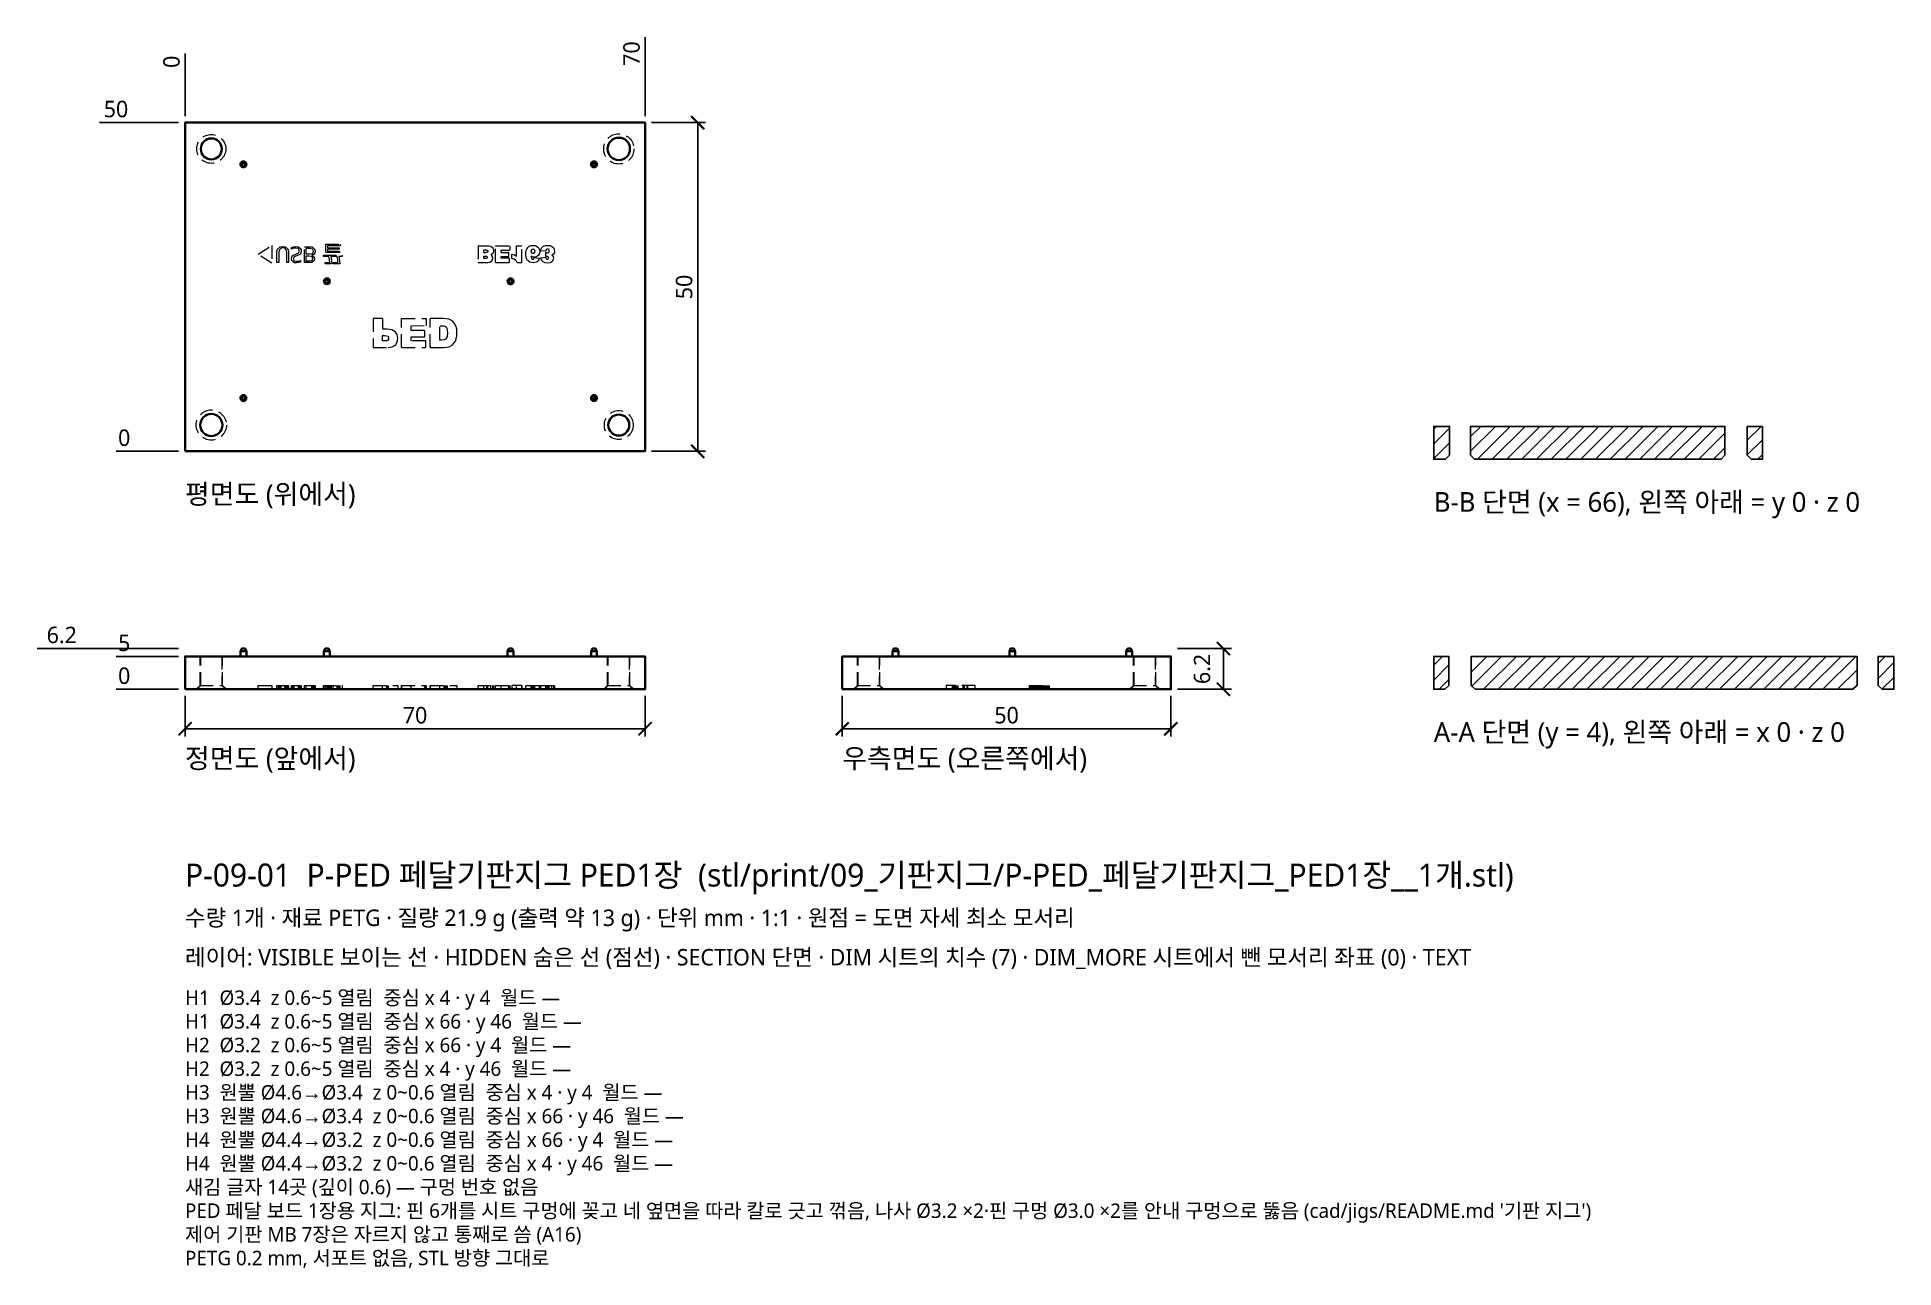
# Model space of a CAD drawing. Header units: millimetres. Extents: x -22 to 260, y -88 to 99.
import ezdxf

# ---------------------------------------------------------------- set-up
doc = ezdxf.new("R2010")
doc.units = ezdxf.units.MM
doc.linetypes.add('HIDDEN', pattern=[3, 2, -1])
for name, color, linetype, lineweight in [('DIM', 4, 'CONTINUOUS', 13), ('HIDDEN', 8, 'HIDDEN', 18), ('SECTION', 5, 'CONTINUOUS', 25), ('TEXT', 7, 'CONTINUOUS', 18), ('VISIBLE', 7, 'CONTINUOUS', 35)]:
    doc.layers.add(name, color=color, linetype=linetype, lineweight=lineweight)
doc.styles.add('KR', font='malgun.ttf')
doc.dimstyles.new('TOCCATA', dxfattribs={"dimtxt": 2.5, "dimasz": 2, "dimexe": 1.2, "dimexo": 1, "dimgap": 0.8, "dimtad": 1, "dimdsep": 46, "dimtxsty": 'KR', "dimblk": 'ARCHTICK', "dimcen": 2.5, "dimazin": 3, "dimtfac": 0.5, "dimtmove": 2, "dimatfit": 3})

# ---------------------------------------------------------------- blocks, each defined once
blk = doc.blocks.new('_ARCHTICK')
at = {"color": 0, "linetype": 'BYBLOCK', "const_width": 0.15}
blk.add_lwpolyline([(-0.5, -0.5), (0.5, 0.5)], dxfattribs=at)

msp = doc.modelspace()

# ---------------------------------------------------------------- hatches: boundary and pattern name
at = {"layer": 'SECTION'}
h = msp.add_hatch(dxfattribs=at)
h.set_pattern_fill('ANSI31', scale=0.5)
h.paths.add_polyline_path([(192.4, 35.6), (192.4, 40), (190, 40), (190, 35), (191.8, 35)])
h.paths.add_polyline_path([(234.3, 35.6), (234.3, 40), (195.6, 40), (195.6, 35.6), (196.2, 35), (233.7, 35)])
h.paths.add_polyline_path([(240, 40), (237.7, 40), (237.7, 35.6), (238.3, 35), (240, 35)])
h = msp.add_hatch(dxfattribs=at)
h.set_pattern_fill('ANSI31', scale=0.5)
h.paths.add_polyline_path([(192.3, 0.6), (192.3, 5), (190, 5), (190, 0), (191.7, 0)])
h.paths.add_polyline_path([(254.4, 0.6), (254.4, 5), (195.7, 5), (195.7, 0.6), (196.3, 0), (253.8, 0)])
h.paths.add_polyline_path([(260, 5), (257.6, 5), (257.6, 0.6), (258.2, 0), (260, 0)])

# ---------------------------------------------------------------- linework, layer by layer
at = {"layer": 'HIDDEN'}
for points in [[(13.214, 64.841), (11.112, 66.166), (13.214, 67.487), (13.214, 64.841)], [(13.985, 64.898), (13.985, 66.479), (14.025, 66.89), (14.481, 67.326), (14.877, 67.361), (15.274, 67.327), (15.712, 66.894), (15.749, 66.476), (15.749, 64.898), (15.482, 64.898), (15.482, 66.461), (15.458, 66.804), (15.162, 67.115), (14.888, 67.134), (14.611, 67.114), (14.3, 66.804), (14.273, 66.464), (14.273, 64.898), (13.985, 64.898)], [(16.181, 66.958), (16.181, 67.199), (16.458, 67.325), (16.868, 67.361), (17.252, 67.326), (17.647, 66.957), (17.678, 66.659), (17.565, 66.177), (17.095, 65.978), (16.857, 65.903), (16.54, 65.759), (16.497, 65.478), (16.58, 65.176), (16.958, 65.104), (17.32, 65.138), (17.555, 65.237), (17.555, 64.996), (17.338, 64.897), (16.969, 64.862), (16.623, 64.896), (16.248, 65.236), (16.217, 65.504), (16.312, 65.957), (16.745, 66.155), (16.979, 66.238), (17.331, 66.382), (17.39, 66.68), (17.309, 67.03), (16.857, 67.116), (16.483, 67.084), (16.181, 66.958)], [(18.164, 64.902), (18.164, 67.318), (18.974, 67.318), (19.348, 67.283), (19.757, 66.922), (19.791, 66.638), (19.683, 66.186), (19.28, 66.054), (19.28, 66.036), (19.624, 65.858), (19.683, 65.51), (19.655, 65.242), (19.278, 64.93), (18.902, 64.902), (18.164, 64.902)], [(18.448, 66.184), (18.448, 67.08), (18.956, 67.08), (19.397, 67.005), (19.489, 66.62), (19.388, 66.245), (18.927, 66.184), (18.448, 66.184)], [(18.448, 65.144), (18.448, 65.957), (18.862, 65.957), (19.278, 65.907), (19.392, 65.543), (19.305, 65.192), (18.88, 65.144), (18.448, 65.144)], [(21.048, 65.828), (21.048, 66.058), (23.888, 66.058), (23.888, 65.828), (23.409, 65.828), (23.505, 65.295), (23.532, 64.712), (22.56, 64.712), (22.56, 64.938), (23.251, 64.938), (23.227, 65.367), (23.132, 65.828), (22.178, 65.828), (22.281, 65.302), (22.311, 64.712), (21.307, 64.712), (21.307, 64.938), (22.027, 64.938), (21.998, 65.404), (21.897, 65.828), (21.048, 65.828)], [(21.404, 66.44), (21.404, 67.688), (23.586, 67.688), (23.584, 67.473), (21.678, 67.472), (21.678, 67.166), (23.463, 67.166), (23.463, 66.954), (21.678, 66.954), (21.678, 66.659), (23.524, 66.659), (23.524, 66.44), (21.404, 66.44)], [(44.637, 67.477), (44.62, 67.472), (44.6, 67.459), (44.587, 67.44), (44.583, 67.423), (44.583, 64.977), (44.59, 64.955), (44.609, 64.933), (44.637, 64.923), (46.053, 64.923), (46.38, 64.97), (46.622, 65.106), (46.636, 65.118), (46.788, 65.329), (46.839, 65.593), (46.8, 65.815), (46.692, 65.997), (46.57, 66.1), (46.538, 66.116)], [(44.639, 67.474), (45.947, 67.475)], [(45.461, 66.461), (45.461, 66.834), (45.782, 66.834), (45.934, 66.818), (46.02, 66.777), (46.062, 66.719), (46.078, 66.64), (46.063, 66.568), (46.021, 66.515), (45.935, 66.476), (45.78, 66.461)], [(45.461, 65.536), (45.461, 65.878), (45.726, 65.878), (45.861, 65.864), (45.933, 65.83), (45.968, 65.78), (45.981, 65.702), (45.968, 65.632), (45.933, 65.584), (45.862, 65.55), (45.73, 65.536), (45.461, 65.536)], [(45.465, 66.453), (45.784, 66.453)], [(45.945, 67.477), (46.071, 67.468), (46.289, 67.442), (46.462, 67.409), (46.591, 67.357), (46.741, 67.244), (46.858, 67.092), (46.927, 66.922), (46.952, 66.726), (46.919, 66.497), (46.815, 66.3), (46.633, 66.152)], [(46.538, 66.116), (46.633, 66.152)], [(46.538, 66.116), (46.633, 66.152)], [(47.224, 67.423), (47.229, 67.44), (47.242, 67.459), (47.261, 67.472), (47.278, 67.477), (49.353, 67.474), (49.382, 67.455), (49.396, 67.423), (49.396, 66.86), (49.391, 66.842), (49.378, 66.823), (49.359, 66.81), (49.342, 66.806)], [(47.224, 64.977), (47.224, 67.423)], [(47.224, 64.977), (47.224, 67.423)], [(47.224, 64.977), (47.231, 64.955), (47.242, 64.941), (47.261, 64.928), (47.278, 64.923), (49.305, 64.923), (49.333, 64.933), (49.349, 64.95), (49.359, 64.977), (49.359, 65.509), (49.349, 65.536), (49.327, 65.556), (49.305, 65.562), (48.097, 65.563), (48.097, 65.829), (49.214, 65.83), (49.246, 65.843), (49.261, 65.861), (49.268, 65.884), (49.268, 66.392), (49.261, 66.414), (49.251, 66.428), (49.237, 66.439), (49.214, 66.445)], [(48.094, 66.453), (49.21, 66.453)], [(48.097, 66.805), (49.342, 66.806)], [(48.097, 66.805), (49.342, 66.806)], [(48.097, 66.446), (48.097, 66.805)], [(51.224, 64.936), (51.219, 64.919), (51.206, 64.899), (51.192, 64.889), (51.17, 64.882), (50.599, 64.882), (50.581, 64.886), (50.555, 64.908), (50.428, 65.115), (50.267, 65.28), (50.049, 65.418), (49.732, 65.547), (49.717, 65.565), (49.71, 65.587), (49.71, 66.154), (49.716, 66.176), (49.731, 66.195), (49.752, 66.206), (49.775, 66.208), (50.008, 66.13), (50.188, 66.051), (50.351, 65.958), (50.42, 65.91), (50.42, 67.423), (50.427, 67.445), (50.446, 67.467), (50.474, 67.477), (51.17, 67.477), (51.192, 67.47), (51.206, 67.459), (51.219, 67.44), (51.224, 67.423)], [(51.224, 64.936), (51.224, 67.423)], [(51.224, 64.936), (51.224, 67.423)], [(51.843, 66.212), (51.877, 66.629), (51.982, 66.965), (52.142, 67.21), (52.354, 67.384), (52.629, 67.485), (52.973, 67.518), (53.263, 67.492), (53.503, 67.411), (53.702, 67.271), (53.845, 67.087), (53.937, 66.863), (53.968, 66.611), (53.91, 66.273), (53.722, 65.98), (53.457, 65.797), (53.138, 65.734), (52.964, 65.749), (52.813, 65.797), (52.667, 65.886), (52.687, 65.723), (52.74, 65.552), (52.829, 65.451), (52.945, 65.418), (53.004, 65.428), (53.053, 65.459), (53.094, 65.52), (53.131, 65.642), (53.146, 65.66), (53.172, 65.673), (53.189, 65.674), (53.87, 65.589), (53.891, 65.58), (53.904, 65.568), (53.914, 65.547), (53.915, 65.518), (53.839, 65.324), (53.733, 65.168), (53.597, 65.044), (53.425, 64.952), (53.217, 64.899), (52.947, 64.882), (52.495, 64.961), (52.479, 64.968), (52.141, 65.203), (52.129, 65.216), (51.914, 65.625), (51.843, 66.212)], [(52.693, 66.463), (52.672, 66.615), (52.694, 66.772), (52.757, 66.884), (52.847, 66.952), (52.955, 66.975), (53.052, 66.955), (53.131, 66.896), (53.187, 66.791), (53.207, 66.633), (53.186, 66.47), (53.127, 66.359), (53.044, 66.294), (52.943, 66.273), (52.839, 66.294), (52.753, 66.357), (52.693, 66.463)], [(55.069, 66.395), (55.151, 66.387), (55.264, 66.406), (55.345, 66.461), (55.397, 66.551), (55.416, 66.681), (55.397, 66.811), (55.341, 66.906), (55.26, 66.965), (55.159, 66.986), (55.063, 66.97), (54.989, 66.924), (54.929, 66.832), (54.876, 66.657), (54.861, 66.639), (54.835, 66.626), (54.817, 66.625), (54.133, 66.716), (54.112, 66.726), (54.096, 66.743), (54.088, 66.765), (54.09, 66.794), (54.174, 67.01), (54.29, 67.19), (54.441, 67.332), (54.629, 67.435), (54.87, 67.498), (55.179, 67.518), (55.495, 67.491), (55.75, 67.408), (55.954, 67.267), (56.097, 67.085), (56.188, 66.865), (56.217, 66.647), (56.198, 66.47), (56.144, 66.327), (56.054, 66.203), (55.93, 66.104)], [(54.127, 65.554), (54.124, 65.577), (54.13, 65.6), (54.145, 65.618), (54.165, 65.629), (54.83, 65.747), (54.857, 65.736), (54.876, 65.714), (54.917, 65.557), (54.967, 65.477), (55.032, 65.437), (55.118, 65.422), (55.2, 65.435), (55.258, 65.471), (55.294, 65.528), (55.306, 65.605), (55.289, 65.689), (55.237, 65.762), (55.157, 65.813), (55.054, 65.831), (54.971, 65.823), (54.953, 65.825), (54.928, 65.839), (54.912, 65.864), (54.874, 66.368), (54.879, 66.39), (54.893, 66.41), (54.912, 66.422), (54.941, 66.426)], [(54.127, 65.554), (54.247, 65.275)], [(54.127, 65.554), (54.247, 65.275)], [(54.247, 65.275), (54.455, 65.055), (54.751, 64.924), (55.132, 64.882), (55.551, 64.927), (55.85, 65.067), (55.864, 65.077), (56.035, 65.296), (56.093, 65.569), (56.069, 65.731), (55.998, 65.882), (55.881, 66.013), (55.823, 66.054), (55.831, 66.057)], [(54.941, 66.426), (55.069, 66.395)], [(54.941, 66.426), (55.069, 66.395)], [(55.831, 66.057), (55.93, 66.104)], [(55.831, 66.057), (55.93, 66.104)], [(30.071, 56.353), (30.065, 56.376), (30.054, 56.39), (30.04, 56.4), (30.018, 56.407), (28.674, 56.407), (28.641, 56.394), (28.622, 56.365), (28.62, 52.047), (28.627, 52.024), (28.637, 52.01), (28.657, 51.997), (28.673, 51.993), (30.887, 51.993), (31.534, 52.082), (31.999, 52.346), (32.011, 52.358), (32.29, 52.79), (32.384, 53.369), (32.281, 53.973), (31.971, 54.434)], [(30.071, 56.353), (30.072, 54.814)], [(30.071, 56.353), (30.072, 54.814)], [(30.072, 54.814), (30.744, 54.813), (31.452, 54.721), (31.967, 54.437)], [(30.072, 52.985), (30.072, 53.824), (30.334, 53.824), (30.648, 53.792), (30.837, 53.702), (30.937, 53.573), (30.971, 53.408), (30.941, 53.245), (30.855, 53.112), (30.684, 53.019), (30.387, 52.985), (30.072, 52.985)], [(32.955, 52.046), (32.956, 56.354)], [(32.955, 52.053), (32.958, 52.035), (32.969, 52.015), (32.987, 52), (33.009, 51.993), (36.577, 51.993), (36.609, 52.006), (36.627, 52.03), (36.631, 52.047), (36.631, 52.975), (36.618, 53.008), (36.594, 53.025), (36.577, 53.029), (34.405, 53.03), (34.405, 53.592), (36.417, 53.592), (36.449, 53.606), (36.464, 53.624), (36.471, 53.646), (36.471, 54.534), (36.461, 54.561), (36.444, 54.578), (36.417, 54.587), (34.405, 54.588), (34.405, 55.314)], [(32.956, 56.353), (32.96, 56.37), (32.973, 56.39), (32.987, 56.4), (33.009, 56.407), (36.653, 56.405), (36.682, 56.385), (36.696, 56.353), (36.696, 55.368), (36.689, 55.346), (36.678, 55.332), (36.659, 55.319), (36.642, 55.315)], [(34.405, 55.314), (36.642, 55.315)], [(34.405, 55.314), (36.642, 55.315)], [(37.309, 52.191), (37.312, 52.035), (37.331, 52.006), (37.363, 51.993), (39.345, 51.992), (39.878, 52.033), (40.307, 52.157), (40.647, 52.357), (40.923, 52.628), (41.131, 52.958), (41.272, 53.336), (41.353, 53.748), (41.38, 54.182), (41.341, 54.806), (41.219, 55.276), (41.026, 55.636), (40.769, 55.933), (40.468, 56.155), (40.149, 56.287), (39.726, 56.377), (39.345, 56.407), (37.363, 56.407), (37.346, 56.403), (37.327, 56.39), (37.314, 56.37), (37.309, 56.353)], [(37.309, 52.045), (37.309, 56.355)], [(38.756, 53.085), (38.756, 55.311), (39.019, 55.311), (39.366, 55.289), (39.584, 55.225), (39.724, 55.112), (39.832, 54.934), (39.903, 54.647), (39.927, 54.213), (39.873, 53.653), (39.717, 53.318), (39.447, 53.145), (39.022, 53.085), (38.756, 53.085)], [(1.8, 0), (2.4, 0.6), (2.4, 5)], [(2.3, 0.6), (2.3, 5)], [(5.6, 5), (5.6, 0.6), (6.2, 0)], [(5.7, 0.6), (5.7, 5)], [(63.8, 0), (64.4, 0.6), (64.4, 5)], [(64.3, 0.6), (64.3, 5)], [(67.6, 5), (67.6, 0.6), (68.2, 0)], [(67.7, 0.6), (67.7, 5)], [(101.8, 0), (102.4, 0.6), (102.4, 5)], [(102.3, 0.6), (102.3, 5)], [(105.6, 5), (105.6, 0.6), (106.2, 0)], [(105.7, 0.6), (105.7, 5)], [(143.8, 0), (144.4, 0.6), (144.4, 5)], [(144.3, 0.6), (144.3, 5)], [(147.6, 5), (147.6, 0.6), (148.2, 0)], [(147.7, 0.6), (147.7, 5)], [(1.7, 0), (2.3, 0.6)], [(2.3, 0.6), (5.7, 0.6)], [(5.7, 0.6), (6.3, 0)], [(11.112, 0), (11.112, 0.6), (13.214, 0.6), (13.214, 0)], [(13.985, 0), (13.985, 0.6), (15.749, 0.6), (15.749, 0)], [(14.025, 0), (14.025, 0.6)], [(14.273, 0), (14.273, 0.6)], [(14.3, 0), (14.3, 0.6)], [(14.481, 0), (14.481, 0.6)], [(14.611, 0), (14.611, 0.6)], [(15.162, 0), (15.162, 0.6)], [(15.274, 0), (15.274, 0.6)], [(15.458, 0), (15.458, 0.6)], [(15.482, 0), (15.482, 0.6)], [(15.712, 0), (15.712, 0.6)], [(16.181, 0), (16.181, 0.6), (17.678, 0.6), (17.678, 0)], [(16.217, 0), (16.217, 0.6)], [(16.248, 0), (16.248, 0.6)], [(16.312, 0), (16.312, 0.6)], [(16.497, 0), (16.497, 0.6)], [(16.54, 0), (16.54, 0.6)], [(16.58, 0), (16.58, 0.6)], [(16.623, 0), (16.623, 0.6)], [(17.252, 0), (17.252, 0.6)], [(17.309, 0), (17.309, 0.6)], [(17.331, 0), (17.331, 0.6)], [(17.39, 0), (17.39, 0.6)], [(17.555, 0), (17.555, 0.6)], [(17.565, 0), (17.565, 0.6)], [(17.647, 0), (17.647, 0.6)], [(18.164, 0), (18.164, 0.6), (19.791, 0.6), (19.791, 0)], [(18.448, 0), (18.448, 0.6)], [(19.279, 0), (19.279, 0.6)], [(19.305, 0), (19.305, 0.6)], [(19.348, 0), (19.348, 0.6)], [(19.388, 0), (19.388, 0.6)], [(19.392, 0), (19.392, 0.6)], [(19.397, 0), (19.397, 0.6)], [(19.489, 0), (19.489, 0.6)], [(19.624, 0), (19.624, 0.6)], [(19.655, 0), (19.655, 0.6)], [(19.683, 0), (19.683, 0.6)], [(19.757, 0), (19.757, 0.6)], [(21.048, 0), (21.048, 0.6), (23.888, 0.6), (23.888, 0)], [(21.307, 0), (21.307, 0.6)], [(21.404, 0), (21.404, 0.6)], [(21.678, 0), (21.678, 0.6)], [(21.897, 0), (21.897, 0.6)], [(22.027, 0), (22.027, 0.6)], [(22.178, 0), (22.178, 0.6)], [(22.311, 0), (22.311, 0.6)], [(22.56, 0), (22.56, 0.6)], [(23.132, 0), (23.132, 0.6)], [(23.251, 0), (23.251, 0.6)], [(23.409, 0), (23.409, 0.6)], [(23.463, 0), (23.463, 0.6)], [(23.524, 0), (23.524, 0.6)], [(23.532, 0), (23.532, 0.6)], [(23.586, 0), (23.586, 0.6)], [(28.62, 0), (28.62, 0.6), (32.384, 0.6), (32.384, 0)], [(30.072, 0), (30.072, 0.6)], [(30.684, 0), (30.684, 0.6)], [(30.837, 0), (30.837, 0.6)], [(30.855, 0), (30.855, 0.6)], [(30.937, 0), (30.937, 0.6)], [(30.941, 0), (30.941, 0.6)], [(30.971, 0), (30.971, 0.6)], [(32.956, 0.6), (36.696, 0.6), (36.696, 0)], [(32.956, 0.6), (32.956, 0), (32.956, 0.6)], [(34.405, 0), (34.405, 0.6)], [(36.471, 0), (36.471, 0.6)], [(36.631, 0), (36.631, 0.6)], [(37.309, 0.6), (41.38, 0.6), (41.38, 0)], [(37.309, 0.6), (37.309, 0), (37.309, 0.6)], [(38.756, 0), (38.756, 0.6)], [(39.447, 0), (39.447, 0.6)], [(39.584, 0), (39.584, 0.6)], [(39.717, 0), (39.717, 0.6)], [(39.927, 0), (39.927, 0.6)], [(44.583, 0), (44.583, 0.6), (46.952, 0.6), (46.952, 0)], [(45.461, 0), (45.461, 0.6)], [(45.933, 0), (45.933, 0.6)], [(45.968, 0), (45.968, 0.6)], [(45.981, 0), (45.981, 0.6)], [(46.021, 0), (46.021, 0.6)], [(46.063, 0), (46.063, 0.6)], [(46.078, 0), (46.078, 0.6)], [(46.538, 0), (46.538, 0.6)], [(46.839, 0), (46.839, 0.6)], [(47.224, 0), (47.224, 0.6), (49.396, 0.6), (49.396, 0)], [(48.097, 0), (48.097, 0.6)], [(49.268, 0), (49.268, 0.6)], [(49.359, 0), (49.359, 0.6)], [(51.224, 0.6), (49.71, 0.6), (49.71, 0)], [(50.42, 0), (50.42, 0.6)], [(51.224, 0.6), (51.224, 0), (51.224, 0.6)], [(51.843, 0), (51.843, 0.6), (53.968, 0.6), (53.968, 0)], [(52.667, 0), (52.667, 0.6)], [(52.672, 0), (52.672, 0.6)], [(52.693, 0), (52.693, 0.6)], [(52.694, 0), (52.694, 0.6)], [(52.74, 0), (52.74, 0.6)], [(52.753, 0), (52.753, 0.6)], [(52.757, 0), (52.757, 0.6)], [(52.829, 0), (52.829, 0.6)], [(52.839, 0), (52.839, 0.6)], [(52.847, 0), (52.847, 0.6)], [(52.944, 0), (52.944, 0.6)], [(52.955, 0), (52.955, 0.6)], [(53.004, 0), (53.004, 0.6)], [(53.044, 0), (53.044, 0.6)], [(53.052, 0), (53.052, 0.6)], [(53.127, 0), (53.127, 0.6)], [(53.131, 0), (53.131, 0.6)], [(53.186, 0), (53.186, 0.6)], [(53.207, 0), (53.207, 0.6)], [(53.917, 0), (53.917, 0.6)], [(54.087, 0), (54.087, 0.6), (56.217, 0.6), (56.217, 0)], [(54.124, 0), (54.124, 0.6)], [(54.874, 0), (54.874, 0.6)], [(54.967, 0), (54.967, 0.6)], [(54.989, 0), (54.989, 0.6)], [(55.032, 0), (55.032, 0.6)], [(55.063, 0), (55.063, 0.6)], [(55.157, 0), (55.157, 0.6)], [(55.159, 0), (55.159, 0.6)], [(55.2, 0), (55.2, 0.6)], [(55.237, 0), (55.237, 0.6)], [(55.258, 0), (55.258, 0.6)], [(55.26, 0), (55.26, 0.6)], [(55.264, 0), (55.264, 0.6)], [(55.289, 0), (55.289, 0.6)], [(55.294, 0), (55.294, 0.6)], [(55.306, 0), (55.306, 0.6)], [(55.341, 0), (55.341, 0.6)], [(55.345, 0), (55.345, 0.6)], [(55.397, 0), (55.397, 0.6)], [(55.416, 0), (55.416, 0.6)], [(55.823, 0), (55.823, 0.6)], [(56.093, 0), (56.093, 0.6)], [(64.3, 0.6), (63.7, 0)], [(64.3, 0.6), (67.7, 0.6)], [(67.7, 0.6), (68.3, 0)], [(102.3, 0.6), (101.7, 0)], [(102.3, 0.6), (105.7, 0.6)], [(105.7, 0.6), (106.3, 0)], [(120.207, 0), (120.207, 0.6), (115.793, 0.6), (115.793, 0)], [(116.785, 0), (116.785, 0.6)], [(116.819, 0), (116.819, 0.6)], [(116.83, 0), (116.83, 0.6)], [(116.885, 0), (116.885, 0.6)], [(116.912, 0), (116.912, 0.6)], [(116.945, 0), (116.945, 0.6)], [(117.045, 0), (117.045, 0.6)], [(117.118, 0), (117.118, 0.6)], [(117.208, 0), (117.208, 0.6)], [(117.373, 0), (117.373, 0.6)], [(117.392, 0), (117.392, 0.6)], [(117.502, 0), (117.502, 0.6)], [(117.624, 0), (117.624, 0.6)], [(118.388, 0), (118.388, 0.6)], [(118.614, 0), (118.614, 0.6)], [(119.025, 0), (119.025, 0.6)], [(119.111, 0), (119.111, 0.6)], [(119.114, 0), (119.114, 0.6)], [(128.512, 0), (128.512, 0.6), (131.488, 0.6), (131.488, 0)], [(128.641, 0), (128.641, 0.6)], [(128.662, 0), (128.662, 0.6)], [(128.682, 0), (128.682, 0.6)], [(128.682, 0), (128.682, 0.6)], [(128.696, 0), (128.696, 0.6)], [(128.698, 0), (128.698, 0.6)], [(128.702, 0), (128.702, 0.6)], [(128.723, 0), (128.723, 0.6)], [(128.73, 0), (128.73, 0.6)], [(128.738, 0), (128.738, 0.6)], [(128.796, 0), (128.796, 0.6)], [(128.904, 0), (128.904, 0.6)], [(128.944, 0), (128.944, 0.6)], [(128.976, 0), (128.976, 0.6)], [(128.992, 0), (128.992, 0.6)], [(129.037, 0), (129.037, 0.6)], [(129.042, 0), (129.042, 0.6)], [(129.218, 0), (129.218, 0.6)], [(129.222, 0), (129.222, 0.6)], [(129.228, 0), (129.228, 0.6)], [(129.236, 0), (129.236, 0.6)], [(129.251, 0), (129.251, 0.6)], [(129.259, 0), (129.259, 0.6)], [(129.271, 0), (129.271, 0.6)], [(129.277, 0), (129.277, 0.6)], [(129.278, 0), (129.278, 0.6)], [(129.328, 0), (129.328, 0.6)], [(129.336, 0), (129.336, 0.6)], [(129.343, 0), (129.343, 0.6)], [(129.352, 0), (129.352, 0.6)], [(129.363, 0), (129.363, 0.6)], [(129.384, 0), (129.384, 0.6)], [(129.405, 0), (129.405, 0.6)], [(129.432, 0), (129.432, 0.6)], [(129.474, 0), (129.474, 0.6)], [(129.489, 0), (129.489, 0.6)], [(129.502, 0), (129.502, 0.6)], [(129.533, 0), (129.533, 0.6)], [(129.547, 0), (129.547, 0.6)], [(129.559, 0), (129.559, 0.6)], [(129.562, 0), (129.562, 0.6)], [(129.58, 0), (129.58, 0.6)], [(129.613, 0), (129.613, 0.6)], [(129.623, 0), (129.623, 0.6)], [(129.628, 0), (129.628, 0.6)], [(129.631, 0), (129.631, 0.6)], [(129.658, 0), (129.658, 0.6)], [(129.678, 0), (129.678, 0.6)], [(129.686, 0), (129.686, 0.6)], [(129.707, 0), (129.707, 0.6)], [(129.71, 0), (129.71, 0.6)], [(129.757, 0), (129.757, 0.6)], [(129.836, 0), (129.836, 0.6)], [(129.856, 0), (129.856, 0.6)], [(129.916, 0), (129.916, 0.6)], [(129.966, 0), (129.966, 0.6)], [(129.977, 0), (129.977, 0.6)], [(129.984, 0), (129.984, 0.6)], [(130.008, 0), (130.008, 0.6)], [(130.045, 0), (130.045, 0.6)], [(130.073, 0), (130.073, 0.6)], [(130.094, 0), (130.094, 0.6)], [(130.094, 0), (130.094, 0.6)], [(130.157, 0), (130.157, 0.6)], [(130.159, 0), (130.159, 0.6)], [(130.182, 0), (130.182, 0.6)], [(130.187, 0), (130.187, 0.6)], [(130.206, 0), (130.206, 0.6)], [(130.226, 0), (130.226, 0.6)], [(130.24, 0), (130.24, 0.6)], [(130.246, 0), (130.246, 0.6)], [(130.261, 0), (130.261, 0.6)], [(130.263, 0), (130.263, 0.6)], [(130.27, 0), (130.27, 0.6)], [(130.315, 0), (130.315, 0.6)], [(130.351, 0), (130.351, 0.6)], [(130.368, 0), (130.368, 0.6)], [(130.42, 0), (130.42, 0.6)], [(130.425, 0), (130.425, 0.6)], [(130.438, 0), (130.438, 0.6)], [(130.44, 0), (130.44, 0.6)], [(130.459, 0), (130.459, 0.6)], [(130.48, 0), (130.48, 0.6)], [(130.519, 0), (130.519, 0.6)], [(130.572, 0), (130.572, 0.6)], [(130.577, 0), (130.577, 0.6)], [(130.591, 0), (130.591, 0.6)], [(130.605, 0), (130.605, 0.6)], [(130.611, 0), (130.611, 0.6)], [(130.634, 0), (130.634, 0.6)], [(130.684, 0), (130.684, 0.6)], [(130.69, 0), (130.69, 0.6)], [(130.694, 0), (130.694, 0.6)], [(130.696, 0), (130.696, 0.6)], [(130.706, 0), (130.706, 0.6)], [(130.723, 0), (130.723, 0.6)], [(130.752, 0), (130.752, 0.6)], [(130.756, 0), (130.756, 0.6)], [(130.765, 0), (130.765, 0.6)], [(130.77, 0), (130.77, 0.6)], [(130.775, 0), (130.775, 0.6)], [(130.786, 0), (130.786, 0.6)], [(130.805, 0), (130.805, 0.6)], [(130.83, 0), (130.83, 0.6)], [(130.88, 0), (130.88, 0.6)], [(130.915, 0), (130.915, 0.6)], [(130.934, 0), (130.934, 0.6)], [(130.966, 0), (130.966, 0.6)], [(130.999, 0), (130.999, 0.6)], [(131.083, 0), (131.083, 0.6)], [(131.118, 0), (131.118, 0.6)], [(131.126, 0), (131.126, 0.6)], [(131.127, 0), (131.127, 0.6)], [(131.161, 0), (131.161, 0.6)], [(131.272, 0), (131.272, 0.6)], [(131.277, 0), (131.277, 0.6)], [(131.287, 0), (131.287, 0.6)], [(131.318, 0), (131.318, 0.6)], [(144.3, 0.6), (143.7, 0)], [(144.3, 0.6), (147.7, 0.6)], [(147.7, 0.6), (148.3, 0)]]:
    msp.add_lwpolyline(points, dxfattribs=at)
for centre, radius in [((4, 82.2), 2.2), ((66, 82.2), 2.3), ((4, 40.2), 2.3), ((66, 40.2), 2.2)]:
    msp.add_circle(centre, radius, dxfattribs=at)
at = {"layer": 'SECTION'}
for points in [[(192.4, 35.6), (192.4, 40), (190, 40), (190, 35), (191.8, 35)], [(234.3, 35.6), (234.3, 40), (195.6, 40), (195.6, 35.6), (196.2, 35), (233.7, 35)], [(240, 40), (237.7, 40), (237.7, 35.6), (238.3, 35), (240, 35)], [(192.3, 0.6), (192.3, 5), (190, 5), (190, 0), (191.7, 0)], [(254.4, 0.6), (254.4, 5), (195.7, 5), (195.7, 0.6), (196.3, 0), (253.8, 0)], [(260, 5), (257.6, 5), (257.6, 0.6), (258.2, 0), (260, 0)]]:
    msp.add_lwpolyline(points, close=True, dxfattribs=at)
at = {"layer": 'VISIBLE'}
for points in [[(0, 36.2), (0, 86.2), (70, 86.2), (70, 36.2), (0, 36.2)], [(8.44, 79.85), (8.456, 79.966)], [(8.44, 79.85), (8.456, 79.966)], [(8.44, 79.85), (8.456, 79.734), (8.5, 79.625), (8.572, 79.532), (8.665, 79.461), (8.774, 79.415)], [(8.456, 79.966), (8.501, 80.075), (8.572, 80.168), (8.665, 80.24), (8.774, 80.284)], [(8.89, 79.4), (8.773, 79.416)], [(8.774, 80.284), (8.89, 80.3), (8.774, 80.284)], [(8.89, 79.4), (9.007, 79.416)], [(9.006, 79.415), (9.115, 79.461), (9.208, 79.532), (9.28, 79.625), (9.324, 79.734)], [(9.324, 79.734), (9.34, 79.85), (9.324, 79.734)], [(61.78, 79.851), (61.796, 79.966)], [(61.78, 79.851), (61.796, 79.966)], [(61.78, 79.851), (61.795, 79.734), (61.84, 79.625), (61.912, 79.532), (62.004, 79.461), (62.114, 79.415)], [(61.796, 79.966), (61.841, 80.075), (61.912, 80.168), (62.005, 80.24)], [(62.005, 80.24), (62.114, 80.284)], [(62.005, 80.24), (62.114, 80.284)], [(62.23, 79.4), (62.113, 79.416)], [(62.114, 80.284), (62.23, 80.3)], [(62.23, 80.3), (62.346, 80.285), (62.455, 80.24), (62.548, 80.168), (62.619, 80.076), (62.665, 79.966)], [(62.23, 79.4), (62.347, 79.416), (62.455, 79.461), (62.548, 79.532), (62.62, 79.625)], [(62.62, 79.625), (62.665, 79.734)], [(62.62, 79.625), (62.665, 79.734)], [(62.68, 79.849), (62.664, 79.967)], [(62.665, 79.734), (62.68, 79.85), (62.665, 79.734)], [(49.53, 62.52), (49.646, 62.504), (49.755, 62.46)], [(49.755, 62.46), (49.848, 62.388)], [(49.755, 62.46), (49.848, 62.388)], [(49.848, 62.388), (49.919, 62.296), (49.965, 62.185)], [(49.98, 62.07), (49.964, 62.187)], [(49.096, 61.954), (49.08, 62.07)], [(49.096, 61.954), (49.14, 61.845)], [(49.096, 61.954), (49.14, 61.845)], [(49.14, 61.845), (49.212, 61.752)], [(49.212, 61.752), (49.305, 61.681)], [(49.212, 61.752), (49.305, 61.681)], [(49.305, 61.681), (49.413, 61.636), (49.53, 61.62)], [(49.53, 61.62), (49.647, 61.636), (49.755, 61.681), (49.848, 61.752), (49.92, 61.845)], [(49.92, 61.845), (49.965, 61.954)], [(49.92, 61.845), (49.965, 61.954)], [(49.965, 61.954), (49.98, 62.07)], [(8.44, 44.29), (8.456, 44.406), (8.501, 44.515)], [(8.501, 44.515), (8.572, 44.608)], [(8.501, 44.515), (8.572, 44.608)], [(8.572, 44.608), (8.665, 44.68)], [(8.665, 44.68), (8.774, 44.724)], [(8.665, 44.68), (8.774, 44.724)], [(8.774, 44.724), (8.89, 44.74)], [(9.006, 44.725), (8.89, 44.74)], [(8.89, 43.84), (9.006, 43.856)], [(9.006, 44.725), (9.115, 44.68)], [(9.006, 44.725), (9.115, 44.68)], [(9.006, 43.856), (9.115, 43.9)], [(9.006, 43.856), (9.115, 43.9)], [(9.115, 44.68), (9.208, 44.608), (9.279, 44.515), (9.324, 44.406), (9.34, 44.29)], [(9.115, 43.9), (9.208, 43.972)], [(9.208, 43.972), (9.28, 44.065)], [(9.208, 43.972), (9.28, 44.065)], [(9.28, 44.065), (9.324, 44.174), (9.34, 44.29)], [(61.78, 44.289), (61.796, 44.407), (61.841, 44.515), (61.912, 44.608), (62.005, 44.68)], [(62.005, 44.68), (62.114, 44.724)], [(62.005, 44.68), (62.114, 44.724)], [(62.114, 44.724), (62.23, 44.74)], [(62.23, 44.74), (62.346, 44.724), (62.455, 44.68), (62.548, 44.608), (62.619, 44.516), (62.665, 44.406)], [(62.23, 43.84), (62.346, 43.856), (62.455, 43.901), (62.548, 43.972), (62.62, 44.065), (62.665, 44.174)], [(62.68, 44.289), (62.664, 44.407)], [(62.664, 44.173), (62.68, 44.291)], [(8.44, 5.8), (8.64, 6.2), (9.14, 6.2), (9.34, 5.8)], [(8.44, 5), (8.44, 5.8)], [(8.44, 5.8), (9.34, 5.8)], [(9.34, 5.8), (9.34, 5)], [(21.14, 5.8), (21.34, 6.2), (21.84, 6.2), (22.04, 5.8)], [(21.14, 5.8), (22.04, 5.8)], [(21.14, 5.8), (21.14, 5)], [(22.04, 5.8), (22.04, 5)], [(49.08, 5.8), (49.28, 6.2), (49.78, 6.2), (49.979, 5.8)], [(49.08, 5.8), (49.979, 5.8)], [(49.08, 5.8), (49.08, 5)], [(49.979, 5.8), (49.98, 5)], [(61.78, 5.8), (61.98, 6.2), (62.48, 6.2), (62.68, 5.8)], [(61.78, 5.8), (62.68, 5.8)], [(61.78, 5.8), (61.78, 5)], [(62.68, 5.8), (62.68, 5)], [(107.64, 5.8), (107.84, 6.2), (108.34, 6.2), (108.54, 5.8)], [(107.64, 5.8), (108.54, 5.8)], [(107.64, 5.8), (107.64, 5)], [(108.54, 5.8), (108.54, 5)], [(125.42, 5.8), (125.62, 6.2), (126.12, 6.2), (126.32, 5.8)], [(125.42, 5.8), (126.32, 5.8)], [(125.42, 5.8), (125.42, 5)], [(126.32, 5.8), (126.32, 5)], [(143.201, 5.8), (143.2, 5)], [(143.201, 5.8), (143.4, 6.2), (143.9, 6.2), (144.1, 5.8)], [(143.201, 5.8), (144.1, 5.8)], [(144.1, 5.8), (144.1, 5)], [(0, 0), (0, 5), (70, 5), (70, 0), (0, 0)], [(100, 0), (100, 5), (150, 5), (150, 0), (100, 0)]]:
    msp.add_lwpolyline(points, dxfattribs=at)
for centre, radius in [((4, 82.2), 1.6), ((66, 82.2), 1.7), ((8.89, 79.85), 0.25), ((62.23, 79.85), 0.25), ((21.59, 62.07), 0.25), ((49.53, 62.07), 0.25), ((8.89, 44.29), 0.25), ((62.23, 44.29), 0.25), ((4, 40.2), 1.7), ((66, 40.2), 1.6)]:
    msp.add_circle(centre, radius, dxfattribs=at)
for centre, start, end in [((8.89, 79.85), -0.00246, 90.03613), ((21.59, 62.07), 89.98267, -179.99719), ((21.59, 62.07), -0.02615, 90.0211), ((49.53, 62.07), 89.99192, -179.96395), ((21.59, 62.07), 179.99562, -89.97021), ((21.59, 62.07), -90.01895, 0.01821), ((8.89, 44.29), 179.99655, -89.99618), ((62.23, 44.29), 179.93458, -89.9908)]:
    msp.add_arc(centre, 0.45, start, end, dxfattribs=at)

# ---------------------------------------------------------------- texts
at = {"layer": 'TEXT', "style": 'KR'}
for s, height, p in [('평면도 (위에서)', 3, (0, 28.2)), ('B-B 단면 (x = 66), 왼쪽 아래 = y 0 · z 0', 3, (190, 27)), ('A-A 단면 (y = 4), 왼쪽 아래 = x 0 · z 0', 3, (190, -8)), ('정면도 (앞에서)', 3, (0, -12)), ('우측면도 (오른쪽에서)', 3, (100, -12)), ('P-09-01  P-PED 페달기판지그 PED1장  (stl/print/09_기판지그/P-PED_페달기판지그_PED1장__1개.stl)', 3.5, (0, -30)), ('수량 1개 · 재료 PETG · 질량 21.9 g (출력 약 13 g) · 단위 mm · 1:1 · 원점 = 도면 자세 최소 모서리', 2.5, (0, -36)), ('레이어: VISIBLE 보이는 선 · HIDDEN 숨은 선 (점선) · SECTION 단면 · DIM 시트의 치수 (7) · DIM_MORE 시트에서 뺀 모서리 좌표 (0) · TEXT', 2.5, (0, -42)), ('H1  Ø3.4  z 0.6~5 열림  중심 x 4 · y 4  월드 —', 2.2, (0, -48)), ('H1  Ø3.4  z 0.6~5 열림  중심 x 66 · y 46  월드 —', 2.2, (0, -51.6)), ('H2  Ø3.2  z 0.6~5 열림  중심 x 66 · y 4  월드 —', 2.2, (0, -55.2)), ('H2  Ø3.2  z 0.6~5 열림  중심 x 4 · y 46  월드 —', 2.2, (0, -58.8)), ('H3  원뿔 Ø4.6→Ø3.4  z 0~0.6 열림  중심 x 4 · y 4  월드 —', 2.2, (0, -62.4)), ('H3  원뿔 Ø4.6→Ø3.4  z 0~0.6 열림  중심 x 66 · y 46  월드 —', 2.2, (0, -66)), ('H4  원뿔 Ø4.4→Ø3.2  z 0~0.6 열림  중심 x 66 · y 4  월드 —', 2.2, (0, -69.6)), ('H4  원뿔 Ø4.4→Ø3.2  z 0~0.6 열림  중심 x 4 · y 46  월드 —', 2.2, (0, -73.2)), ('새김 글자 14곳 (깊이 0.6) — 구멍 번호 없음', 2.2, (0, -76.8)), ("PED 페달 보드 1장용 지그: 핀 6개를 시트 구멍에 꽂고 네 옆면을 따라 칼로 긋고 꺾음, 나사 Ø3.2 ×2·핀 구멍 Ø3.0 ×2를 안내 구멍으로 뚫음 (cad/jigs/README.md '기판 지그')", 2.2, (0, -80.4)), ('제어 기판 MB 7장은 자르지 않고 통째로 씀 (A16)', 2.2, (0, -84)), ('PETG 0.2 mm, 서포트 없음, STL 방향 그대로', 2.2, (0, -87.6))]:
    msp.add_text(s, height=height, dxfattribs=at).set_placement(p)

# ---------------------------------------------------------------- dimensions: what is measured, and where the dimension line sits
at = {"layer": 'DIM'}
for feature_location, offset, dtype, origin in [((70, 86.2), (0, 8), 1, (0, 36.2)), ((0, 86.199999809), (0, 8), 1, (0, 36.199999809)), ((0, 86.2), (-8, 0), 0, (0, 36.2)), ((0, 36.199999809), (-8, 0), 0, (0, 36.199999809)), ((0, 6.2), (-15, 0), 0, (0, 0)), ((0, 5), (-8, 0), 0, (0, 0)), ((0, 0), (-8, 0), 0, (0, 0))]:
    msp.add_ordinate_dim(feature_location=feature_location, offset=offset, dtype=dtype, origin=origin, dimstyle='TOCCATA', dxfattribs=at).render()
for base, p1, p2 in [((78, 36.2), (70, 36.2), (70, 86.2)), ((158, 0), (150, 0), (150, 6.2))]:
    msp.add_linear_dim(base=base, p1=p1, p2=p2, angle=90, dimstyle='TOCCATA', dxfattribs=at).render()
for base, p1, p2 in [((0, -6), (0, 0), (70, 0)), ((100, -6), (100, 0), (150, 0))]:
    msp.add_linear_dim(base=base, p1=p1, p2=p2, dimstyle='TOCCATA', dxfattribs=at).render()

doc.saveas('drawing.dxf')
